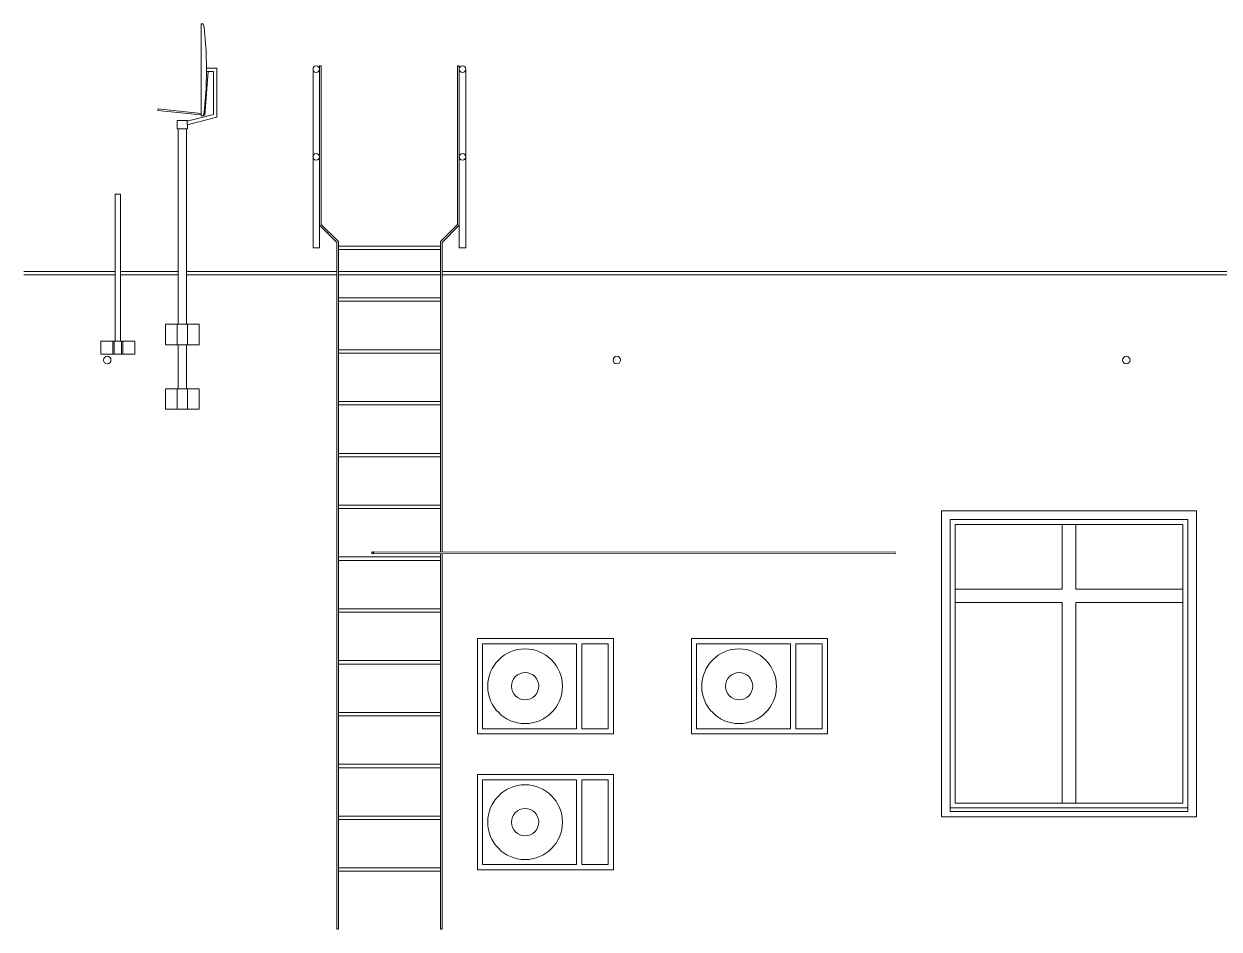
# Model space of a CAD drawing. Header units: millimetres. Extents: x -20192 to 462224, y -45352 to 20466.
# Drawn here: x 431344 to 438381, y 4359 to 9686 of the extents above; entities that cross this region are included whole.
import ezdxf

# ---------------------------------------------------------------- set-up
doc = ezdxf.new("R2010")
doc.units = ezdxf.units.MM
for name, color, linetype, lineweight in [('A-GLAZ', 151, 'Continuous', 9), ('A-ROOF', 132, 'Continuous', 9), ('A-WALL', 113, 'Continuous', 9), ('E-POWR-CNDT', 130, 'Continuous', 9), ('E-POWR-CNTR', 130, 'Continuous', 9), ('M-EQPM', 50, 'Continuous', 9), ('Q-SPCQ', 91, 'Continuous', 9)]:
    doc.layers.add(name, color=color, linetype=linetype, lineweight=lineweight)

# ---------------------------------------------------------------- blocks, each defined once
blk = doc.blocks.new('OKNO_2k_nadsvetlik - OKNO_2k_nadsvetlik 1500 x 1800-1972510-VB5-V-Bourání')
at = {"layer": 'A-GLAZ'}
for p, q in [((24139.3, 6820), (24139.3, 5020)), ((25639.3, 6820), (24139.3, 6820)), ((24189.3, 6770), (25589.3, 6770)), ((24189.3, 6770), (24189.3, 5072)), ((25589.3, 6770), (25589.3, 5072)), ((25639.3, 5020), (25639.3, 6820)), ((24219.3, 5100), (24219.3, 6740)), ((24219.3, 6740), (25559.3, 6740)), ((24849.3, 6360), (24849.3, 6740)), ((24929.3, 6740), (24849.3, 6740)), ((24929.3, 6740), (24929.3, 6360)), ((25559.3, 6740), (25559.3, 5100)), ((24849.3, 6360), (24219.3, 6360)), ((24219.3, 6360), (24219.3, 6280)), ((25559.3, 6360), (24929.3, 6360)), ((25559.3, 6280), (25559.3, 6360)), ((24219.3, 6280), (24849.3, 6280)), ((24849.3, 5100), (24849.3, 6280)), ((24929.3, 6280), (24929.3, 5100)), ((24929.3, 6280), (25559.3, 6280)), ((25559.3, 5100), (24219.3, 5100)), ((24929.3, 5100), (24849.3, 5100)), ((24139.3, 5020), (25639.3, 5020))]:
    blk.add_line(p, q, dxfattribs=at)
blk = doc.blocks.new('parapet_ext - parapet_ext-1802102-VB5-V-Bourání')
at = {"layer": 'Q-SPCQ'}
for p, q in [((24189.3, 1760), (24189.3, 1782)), ((25589.3, 1782), (24189.3, 1782)), ((25589.3, 1760), (24189.3, 1760)), ((25589.3, 1782), (25589.3, 1760))]:
    blk.add_line(p, q, dxfattribs=at)
blk = doc.blocks.new('Žebřík - Standardní-1244347-VB5-V-Bourání')
at = {"layer": 'Q-SPCQ', "color": 41}
for p, q in [((20486.2, 9438.8), (20476.2, 9438.8)), ((20476.2, 9438.8), (20476.2, 8502.1)), ((20486.2, 8506.3), (20486.2, 9438.8)), ((21299.4, 9438.8), (21289.4, 9438.8)), ((21289.4, 9438.8), (21289.4, 8506.3)), ((21299.4, 8502.1), (21299.4, 9438.8)), ((20438.1, 9419.7), (20438.1, 8368.8)), ((21337.5, 8368.8), (21337.5, 9419.7)), ((20476.2, 8502.1), (20577.8, 8400.5)), ((20476.2, 8368.8), (20476.2, 8502.1)), ((20587.8, 8404.7), (20486.2, 8506.3)), ((21289.4, 8506.3), (21187.8, 8404.7)), ((21197.8, 8400.5), (21299.4, 8502.1)), ((21299.4, 8502.1), (21299.4, 8368.8)), ((20577.8, 8400.5), (20577.8, 4358.8)), ((20587.8, 4358.8), (20587.8, 8404.7)), ((21187.8, 8378.8), (20587.8, 8378.8)), ((21187.8, 8404.7), (21187.8, 6578.1)), ((21197.8, 6578.1), (21197.8, 8400.5)), ((20438.1, 8368.8), (20457.1, 8368.8)), ((20457.1, 8368.8), (20476.2, 8368.8)), ((20587.8, 8358.8), (21187.8, 8358.8)), ((21299.4, 8368.8), (21318.4, 8368.8)), ((21318.4, 8368.8), (21337.5, 8368.8)), ((21187.8, 8073.8), (20587.8, 8073.8)), ((20587.8, 8053.8), (21187.8, 8053.8)), ((21187.8, 7768.8), (20587.8, 7768.8)), ((20587.8, 7748.8), (21187.8, 7748.8)), ((21187.8, 7463.8), (20587.8, 7463.8)), ((20587.8, 7443.8), (21187.8, 7443.8)), ((21187.8, 7158.8), (20587.8, 7158.8)), ((20587.8, 7138.8), (21187.8, 7138.8)), ((21187.8, 6853.8), (20587.8, 6853.8)), ((20587.8, 6833.8), (21187.8, 6833.8)), ((21187.8, 6548.8), (20587.8, 6548.8)), ((21187.8, 6568.4), (21187.8, 4358.8)), ((21197.8, 4358.8), (21197.8, 6568.4)), ((20587.8, 6528.8), (21187.8, 6528.8)), ((21187.8, 6243.8), (20587.8, 6243.8)), ((20587.8, 6223.8), (21187.8, 6223.8)), ((21187.8, 5938.8), (20587.8, 5938.8)), ((20587.8, 5918.8), (21187.8, 5918.8)), ((21187.8, 5633.8), (20587.8, 5633.8)), ((20587.8, 5613.8), (21187.8, 5613.8)), ((21187.8, 5328.8), (20587.8, 5328.8)), ((20587.8, 5308.8), (21187.8, 5308.8)), ((21187.8, 5023.8), (20587.8, 5023.8)), ((20587.8, 5003.8), (21187.8, 5003.8)), ((21187.8, 4718.8), (20587.8, 4718.8)), ((20587.8, 4698.8), (21187.8, 4698.8)), ((20577.8, 4358.8), (20587.8, 4358.8)), ((21187.8, 4358.8), (21197.8, 4358.8))]:
    blk.add_line(p, q, dxfattribs=at)
for centre, radius, start, end in [((20457.1, 9419.7), 19, 90, 270), ((20457.1, 9419.7), 19.1, 270, 90), ((21318.4, 9419.7), 19, 90, 270), ((21318.4, 9419.7), 19, 270, 90), ((20457.1, 8903.8), 19.1, 0, 180), ((20457.1, 8903.8), 19, 180, 0), ((21318.4, 8903.8), 19, 0, 180), ((21318.4, 8903.8), 19, 180, 0)]:
    blk.add_arc(centre, radius, start, end, dxfattribs=at)
for points in [[(20438.4, 8907.4), (20438.2, 8906.2), (20438.1, 8905), (20438.1, 8903.8)], [(20438.1, 8903.8), (20438.1, 8902.5), (20438.2, 8901.3), (20438.4, 8900.1)], [(20472.9, 8914.4), (20472.7, 8914.7), (20472.3, 8915.3), (20471.7, 8916.1), (20471, 8916.8), (20470.2, 8917.6), (20469.4, 8918.3), (20468.6, 8919), (20467.7, 8919.6), (20467, 8920.1), (20466.7, 8920.2)], [(20475.8, 8900.1), (20476.1, 8901.3), (20476.2, 8902.5), (20476.2, 8903.8)], [(21299.7, 8907.4), (21299.5, 8906.2), (21299.4, 8905), (21299.4, 8903.8)], [(21299.4, 8903.8), (21299.4, 8902.5), (21299.5, 8901.3), (21299.7, 8900.1)], [(21334.2, 8914.4), (21334, 8914.7), (21333.6, 8915.3), (21333, 8916.1), (21332.3, 8916.8), (21331.5, 8917.6), (21330.7, 8918.3), (21329.9, 8919), (21329, 8919.6), (21328.3, 8920.1), (21328, 8920.2)], [(21337.1, 8900.1), (21337.4, 8901.3), (21337.5, 8902.5), (21337.5, 8903.8)]]:
    blk.add_open_spline(points, degree=3, dxfattribs=at)
for points, knots in [([(20440.1, 8912.2), (20439.9, 8911.8), (20439.4, 8910.9), (20439.1, 8910), (20438.9, 8909.5)], [0.6636079, 0.6636079, 0.6636079, 0.6636079, 0.7142857, 0.7758452, 0.7758452, 0.7758452, 0.7758452]), ([(20438.9, 8898), (20439.1, 8897.5), (20439.5, 8896.5), (20439.9, 8895.5), (20440.2, 8895)], [0.2241548, 0.2241548, 0.2241548, 0.2241548, 0.2857143, 0.345808, 0.345808, 0.345808, 0.345808]), ([(20440.4, 8894.6), (20440.5, 8894.4), (20440.8, 8893.9), (20441.3, 8893.1), (20441.9, 8892.3), (20442.6, 8891.5), (20443.2, 8890.7), (20444, 8889.9), (20444.8, 8889.2), (20445.7, 8888.5), (20446.6, 8887.9), (20447.2, 8887.5), (20447.6, 8887.3)], [0.3648454, 0.3648454, 0.3648454, 0.3648454, 0.3928571, 0.4285714, 0.4642857, 0.5, 0.5357143, 0.5714286, 0.6071429, 0.6428571, 0.6785714, 0.7142857, 0.7142857, 0.7142857, 0.7142857]), ([(20447.6, 8920.2), (20447.2, 8920.1), (20446.6, 8919.6), (20445.7, 8919), (20444.8, 8918.3), (20444, 8917.6), (20443.2, 8916.8), (20442.3, 8915.8), (20441.7, 8915), (20441.3, 8914.4)], [0.2857143, 0.2857143, 0.2857143, 0.2857143, 0.3214286, 0.3571429, 0.3928571, 0.4285714, 0.4642857, 0.5, 0.5714286, 0.5714286, 0.5714286, 0.5714286]), ([(20466.7, 8887.3), (20467, 8887.5), (20467.7, 8887.9), (20468.6, 8888.5), (20469.4, 8889.2), (20470.2, 8889.9), (20471, 8890.7), (20471.9, 8891.7), (20472.5, 8892.5), (20472.9, 8893.1)], [0.2857143, 0.2857143, 0.2857143, 0.2857143, 0.3214286, 0.3571429, 0.3928571, 0.4285714, 0.4642857, 0.5, 0.5714286, 0.5714286, 0.5714286, 0.5714286]), ([(20474.1, 8895), (20474.3, 8895.5), (20474.8, 8896.5), (20475.1, 8897.5), (20475.3, 8898)], [0.654192, 0.654192, 0.654192, 0.654192, 0.7142857, 0.7758452, 0.7758452, 0.7758452, 0.7758452]), ([(20475.3, 8909.5), (20475.1, 8910), (20474.8, 8910.9), (20474.4, 8911.8), (20474.2, 8912.2)], [0.2241548, 0.2241548, 0.2241548, 0.2241548, 0.2857143, 0.3363921, 0.3363921, 0.3363921, 0.3363921]), ([(20476.2, 8903.8), (20476.2, 8905), (20476, 8906.7), (20475.6, 8908.5), (20475.4, 8909)], [0, 0, 0, 0, 0.1428571, 0.2061763, 0.2061763, 0.2061763, 0.2061763]), ([(21301.4, 8912.2), (21301.2, 8911.8), (21300.7, 8910.9), (21300.4, 8910), (21300.2, 8909.5)], [0.6636079, 0.6636079, 0.6636079, 0.6636079, 0.7142857, 0.7758452, 0.7758452, 0.7758452, 0.7758452]), ([(21300.2, 8898), (21300.4, 8897.5), (21300.8, 8896.5), (21301.2, 8895.5), (21301.5, 8895)], [0.2241548, 0.2241548, 0.2241548, 0.2241548, 0.2857143, 0.345808, 0.345808, 0.345808, 0.345808]), ([(21301.7, 8894.6), (21301.8, 8894.4), (21302.1, 8893.9), (21302.6, 8893.1), (21303.2, 8892.3), (21303.9, 8891.5), (21304.5, 8890.7), (21305.3, 8889.9), (21306.1, 8889.2), (21307, 8888.5), (21307.9, 8887.9), (21308.5, 8887.5), (21308.9, 8887.3)], [0.3648454, 0.3648454, 0.3648454, 0.3648454, 0.3928571, 0.4285714, 0.4642857, 0.5, 0.5357143, 0.5714286, 0.6071429, 0.6428571, 0.6785714, 0.7142857, 0.7142857, 0.7142857, 0.7142857]), ([(21308.9, 8920.2), (21308.5, 8920.1), (21307.9, 8919.6), (21307, 8919), (21306.1, 8918.3), (21305.3, 8917.6), (21304.5, 8916.8), (21303.6, 8915.8), (21303, 8915), (21302.6, 8914.4)], [0.2857143, 0.2857143, 0.2857143, 0.2857143, 0.3214286, 0.3571429, 0.3928571, 0.4285714, 0.4642857, 0.5, 0.5714286, 0.5714286, 0.5714286, 0.5714286]), ([(21328, 8887.3), (21328.3, 8887.5), (21329, 8887.9), (21329.9, 8888.5), (21330.7, 8889.2), (21331.5, 8889.9), (21332.3, 8890.7), (21333.2, 8891.7), (21333.8, 8892.5), (21334.2, 8893.1)], [0.2857143, 0.2857143, 0.2857143, 0.2857143, 0.3214286, 0.3571429, 0.3928571, 0.4285714, 0.4642857, 0.5, 0.5714286, 0.5714286, 0.5714286, 0.5714286]), ([(21335.4, 8895), (21335.6, 8895.5), (21336.1, 8896.5), (21336.4, 8897.5), (21336.6, 8898)], [0.654192, 0.654192, 0.654192, 0.654192, 0.7142857, 0.7758452, 0.7758452, 0.7758452, 0.7758452]), ([(21336.6, 8909.5), (21336.4, 8910), (21336.1, 8910.9), (21335.7, 8911.8), (21335.5, 8912.2)], [0.2241548, 0.2241548, 0.2241548, 0.2241548, 0.2857143, 0.3363921, 0.3363921, 0.3363921, 0.3363921]), ([(21337.5, 8903.8), (21337.5, 8905), (21337.3, 8906.7), (21336.9, 8908.5), (21336.7, 8909)], [0, 0, 0, 0, 0.1428571, 0.2061763, 0.2061763, 0.2061763, 0.2061763])]:
    blk.add_open_spline(points, degree=3, knots=knots, dxfattribs=at)
blk = doc.blocks.new('DPS_venkovní_část_jednotka_chlazení - DPS_venkovní_část_jednotka_chlazení-1487231-VB5-V-Bourání')
at = {"layer": 'M-EQPM', "color": 41}
for p, q in [((21406.8, 5268.1), (22206.6, 5268.1)), ((21406.8, 4708.1), (21406.8, 5268.1)), ((21436.8, 4738.1), (21436.8, 5238.1)), ((21436.8, 5238.1), (21990.2, 5238.1)), ((21990.2, 5238.1), (21990.2, 4738.1)), ((22020.2, 4738.1), (22020.2, 5238.1)), ((22020.2, 5238.1), (22176.6, 5238.1)), ((22176.6, 5238.1), (22176.6, 4738.1)), ((22206.6, 4708.1), (22206.6, 5268.1)), ((21990.2, 4738.1), (21436.8, 4738.1)), ((22176.6, 4738.1), (22020.2, 4738.1)), ((22206.6, 4708.1), (21406.8, 4708.1))]:
    blk.add_line(p, q, dxfattribs=at)
for radius in [220, 80]:
    blk.add_circle((21686.8, 4988.1), radius, dxfattribs=at)
blk = doc.blocks.new('DPS_antenna - DPS_antenna-1509611-VB5-V-Bourání')
at = {"layer": 'M-EQPM', "color": 41}
for p, q in [((19791.1, 9686.2), (19780.4, 9686.2)), ((19780.4, 9686.2), (19780.4, 9416.2)), ((19809.1, 9525.9), (19811.9, 9416.2)), ((19780.4, 9416.2), (19780.4, 9146.2)), ((19802.1, 9148.4), (19821.7, 9406.2)), ((19809.1, 9306.6), (19811.9, 9416.2)), ((19871.9, 9426.2), (19811.9, 9426.2)), ((19811.9, 9426.2), (19811.9, 9406.2)), ((19811.9, 9406.2), (19851.9, 9406.2)), ((19851.9, 9406.2), (19851.9, 9152.3)), ((19871.9, 9136.7), (19871.9, 9426.2)), ((19526.4, 9186.4), (19525.4, 9177.5)), ((19525.4, 9177.5), (19780.4, 9150.7)), ((19780.5, 9159.7), (19526.4, 9186.4)), ((19697, 9113.3), (19851.9, 9152.3)), ((19793.5, 9149.3), (19802.1, 9148.4)), ((19638.8, 9118.4), (19638.8, 9068.4)), ((19698.8, 9118.4), (19638.8, 9118.4)), ((19698.8, 9118.4), (19696.5, 9118.4)), ((19871.9, 9136.7), (19697, 9092.7)), ((19697, 9113.3), (19697, 9092.7)), ((19698.8, 9113.7), (19698.8, 9118.4)), ((19698.8, 9068.4), (19698.8, 9093.1)), ((19780.4, 9146.2), (19791.1, 9146.2)), ((19638.8, 9068.4), (19698.8, 9068.4)), ((19643.8, 9068.4), (19643.8, 7918.4)), ((19693.8, 7918.4), (19693.8, 9068.4)), ((19273.8, 8683.8), (19273.8, 7818.4)), ((19303.8, 8683.8), (19273.8, 8683.8)), ((19303.8, 7818.4), (19303.8, 8683.8)), ((19568.8, 7918.4), (19638.8, 7918.4)), ((19568.8, 7798.4), (19568.8, 7918.4)), ((19638.8, 7918.4), (19638.8, 7798.4)), ((19698.8, 7918.4), (19638.8, 7918.4)), ((19638.8, 7798.4), (19638.8, 7918.4)), ((19698.8, 7798.4), (19698.8, 7918.4)), ((19698.8, 7918.4), (19768.8, 7918.4)), ((19698.8, 7918.4), (19698.8, 7798.4)), ((19768.8, 7798.4), (19768.8, 7918.4)), ((19188.8, 7818.4), (19258.8, 7818.4)), ((19188.8, 7741.8), (19188.8, 7818.4)), ((19258.8, 7818.4), (19267.4, 7818.4)), ((19258.8, 7741.8), (19258.8, 7818.4)), ((19267.4, 7818.4), (19267.4, 7741.8)), ((19310.1, 7818.4), (19267.4, 7818.4)), ((19267.4, 7741.8), (19267.4, 7818.4)), ((19310.1, 7741.8), (19310.1, 7818.4)), ((19310.1, 7818.4), (19318.8, 7818.4)), ((19310.1, 7741.8), (19310.1, 7818.4)), ((19318.8, 7818.4), (19388.8, 7818.4)), ((19318.8, 7818.4), (19318.8, 7741.8)), ((19388.8, 7741.8), (19388.8, 7818.4)), ((19258.8, 7741.8), (19188.8, 7741.8)), ((19267.4, 7741.8), (19258.8, 7741.8)), ((19267.4, 7741.8), (19310.1, 7741.8)), ((19318.8, 7741.8), (19310.1, 7741.8)), ((19388.8, 7741.8), (19318.8, 7741.8)), ((19638.8, 7798.4), (19568.8, 7798.4)), ((19638.8, 7798.4), (19698.8, 7798.4)), ((19643.8, 7798.4), (19643.8, 7538.4)), ((19693.8, 7538.4), (19693.8, 7798.4)), ((19768.8, 7798.4), (19698.8, 7798.4)), ((19568.8, 7538.4), (19638.8, 7538.4)), ((19568.8, 7418.4), (19568.8, 7538.4)), ((19638.8, 7538.4), (19638.8, 7418.4)), ((19698.8, 7538.4), (19638.8, 7538.4)), ((19638.8, 7418.4), (19638.8, 7538.4)), ((19698.8, 7418.4), (19698.8, 7538.4)), ((19698.8, 7538.4), (19768.8, 7538.4)), ((19698.8, 7538.4), (19698.8, 7418.4)), ((19768.8, 7418.4), (19768.8, 7538.4)), ((19638.8, 7418.4), (19568.8, 7418.4)), ((19638.8, 7418.4), (19698.8, 7418.4)), ((19768.8, 7418.4), (19698.8, 7418.4))]:
    blk.add_line(p, q, dxfattribs=at)
at = {"layer": 'M-EQPM', "color": 41, "flags": 128}
for points in [[(19809.1, 9525.9), (19797.7, 9666.7), (19792.4, 9685.5), (19791.9, 9686), (19791.5, 9686.2), (19791.1, 9686.2)], [(19809.1, 9306.6), (19797.7, 9165.8), (19792.4, 9147), (19791.9, 9146.5), (19791.5, 9146.3), (19791.1, 9146.2)]]:
    blk.add_lwpolyline(points, dxfattribs=at)

msp = doc.modelspace()

# ---------------------------------------------------------------- linework, layer by layer
at = {"layer": 'A-ROOF', "color": 41}
for p, q in [((431344.4, 8230), (431882, 8230)), ((431912, 8230), (432252, 8230)), ((432301.8, 8230), (433186.1, 8230)), ((433196.1, 8230), (433796.1, 8230)), ((433806.1, 8230), (442618.4, 8230))]:
    msp.add_line(p, q, dxfattribs=at)
at = {"layer": 'A-WALL'}
for p, q in [((431882, 8210), (431344.4, 8210)), ((432252, 8210), (431911.8, 8210)), ((433186.1, 8210), (432301.8, 8210)), ((433796.1, 8210), (433196.1, 8210)), ((442618.2, 8210), (433806.1, 8210))]:
    msp.add_line(p, q, dxfattribs=at)
for centre, start, end in [((431834.9, 7708), 0, 180), ((431834.9, 7708), 180, 0), ((434834.9, 7708), 0, 180), ((434834.9, 7708), 180, 0), ((437834.9, 7708), 0, 180), ((437834.9, 7708), 180, 0)]:
    msp.add_arc(centre, 22, start, end, dxfattribs=at)
at = {"layer": 'E-POWR-CNDT', "color": 41}
for p, q in [((436478.5, 6576.9), (433397.9, 6578.5)), ((433397.9, 6568.5), (436478.5, 6566.9))]:
    msp.add_line(p, q, dxfattribs=at)
at = {"layer": 'E-POWR-CNDT', "color": 41, "flags": 128}
for points in [[(433397.9, 6578.5), (433396.7, 6578.3), (433395.5, 6578), (433394.4, 6577.4), (433393.5, 6576.6), (433392.9, 6575.6), (433392.4, 6574.6), (433392.3, 6573.5)], [(433392.3, 6573.5), (433392.4, 6572.3), (433392.9, 6571.3), (433393.5, 6570.3), (433394.4, 6569.5), (433395.5, 6568.9), (433396.7, 6568.6), (433397.9, 6568.5)], [(433403.6, 6573.5), (433403.4, 6574.6), (433403, 6575.6), (433402.3, 6576.6), (433401.5, 6577.4), (433400.4, 6578), (433399.2, 6578.3), (433397.9, 6578.5)], [(433397.9, 6568.5), (433399.2, 6568.6), (433400.4, 6568.9), (433401.5, 6569.5), (433402.3, 6570.3), (433403, 6571.3), (433403.4, 6572.3), (433403.6, 6573.5)]]:
    msp.add_lwpolyline(points, dxfattribs=at)
at = {"layer": 'E-POWR-CNTR', "color": 41}
msp.add_line((433403.6, 6573.4), (433402.3, 6573.4), dxfattribs=at)
msp.add_line((433403.6, 6573.4), (433402.3, 6573.4), dxfattribs=at)

# ---------------------------------------------------------------- block references
at = {"layer": 'A-GLAZ'}
msp.add_blockref('OKNO_2k_nadsvetlik - OKNO_2k_nadsvetlik 1500 x 1800-1972510-VB5-V-Bourání', (412608.3, 0), dxfattribs=at)
at = {"layer": 'M-EQPM', "color": 41}
for name, p in [('DPS_antenna - DPS_antenna-1509611-VB5-V-Bourání', (412608.3, 0)), ('DPS_venkovní_část_jednotka_chlazení - DPS_venkovní_část_jednotka_chlazení-1487231-VB5-V-Bourání', (412608.3, 800)), ('DPS_venkovní_část_jednotka_chlazení - DPS_venkovní_část_jednotka_chlazení-1487231-VB5-V-Bourání', (413868.3, 800)), ('DPS_venkovní_část_jednotka_chlazení - DPS_venkovní_část_jednotka_chlazení-1487231-VB5-V-Bourání', (412608.3, 0))]:
    msp.add_blockref(name, p, dxfattribs=at)
at = {"layer": 'Q-SPCQ', "color": 41}
msp.add_blockref('Žebřík - Standardní-1244347-VB5-V-Bourání', (412608.3, 0), dxfattribs=at)
at = {"layer": 'Q-SPCQ'}
msp.add_blockref('parapet_ext - parapet_ext-1802102-VB5-V-Bourání', (412608.3, 3290), dxfattribs=at)

doc.saveas('drawing.dxf')
